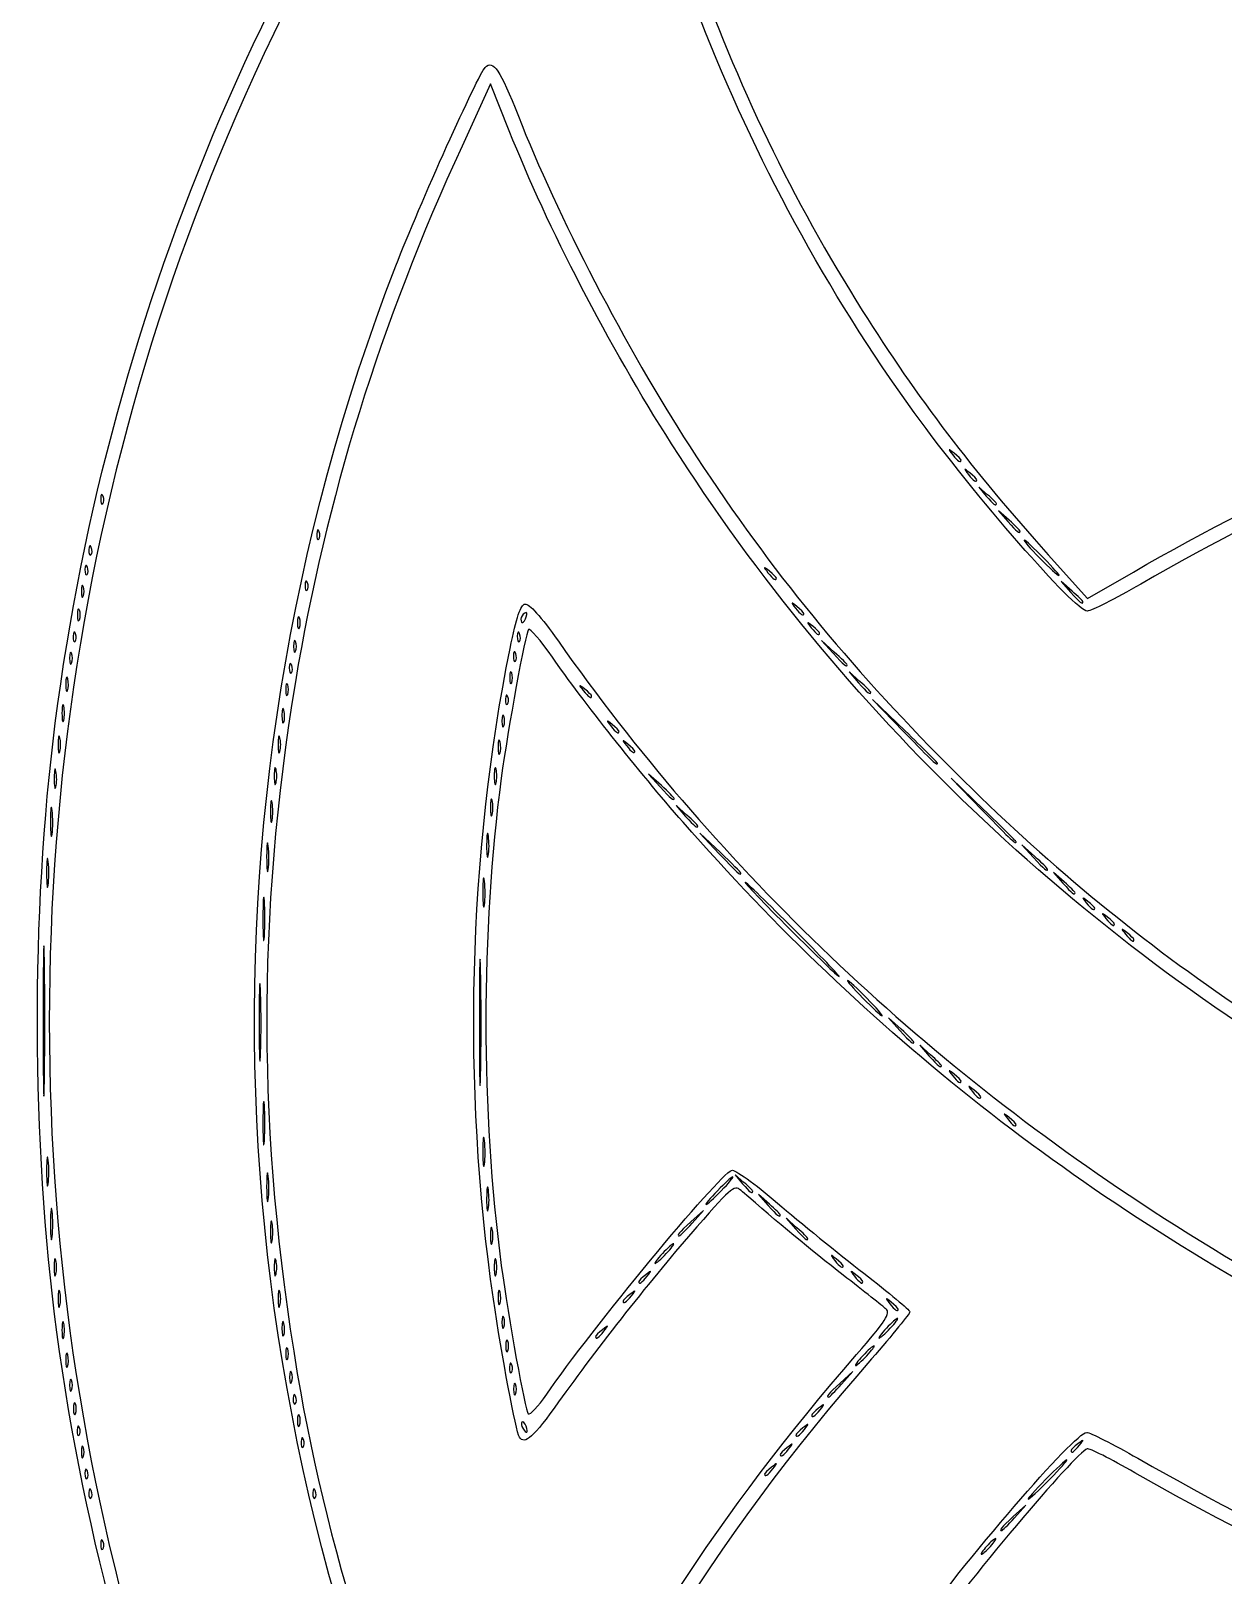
# Model space of a CAD drawing. Extents: x -435 to -123, y 280 to 590.
# Drawn here: x -435.1 to -354.8, y 398.2 to 502.1 of the extents above; entities that cross this region are included whole.
import ezdxf

# ---------------------------------------------------------------- set-up
doc = ezdxf.new("R2010")
doc.units = 0
doc.layers.add('Image', color=7, linetype='CONTINUOUS')

msp = doc.modelspace()

# ---------------------------------------------------------------- linework, layer by layer
at = {"layer": 'Image', "color": 7}
for points in [[(-402.898213, 495.407876), (-404.154772, 498.5718), (-406.081865, 494.387188)], [(-370.698633, 470.913127), (-371.293946, 471.417155), (-370.789914, 470.821843)], [(-369.243425, 469.188223), (-369.971029, 469.829655), (-369.3296, 469.102051)], [(-366.621272, 466.873865), (-363.972105, 463.918072), (-360.886137, 465.702502)], [(-365.010091, 464.425723), (-365.737696, 465.067155), (-365.096266, 464.339551)], [(-381.017383, 460.321303), (-381.877279, 461.098408), (-381.100171, 460.238512)], [(-379.297591, 458.340309), (-380.025196, 458.981741), (-379.383766, 458.254137)], [(-376.254883, 455.019198), (-378.437696, 457.129658), (-376.327247, 454.946845)], [(-392.65905, 451.325469), (-393.518946, 452.102575), (-392.741838, 451.242679)], [(-370.963216, 449.727532), (-373.146029, 451.837991), (-371.03558, 449.655179)], [(-390.939258, 449.344476), (-391.666862, 449.985908), (-391.025433, 449.258304)], [(-388.6903, 446.820854), (-390.079362, 448.133825), (-388.766394, 446.744762)], [(-367.523633, 446.562969), (-368.383529, 447.340075), (-367.606421, 446.480179)], [(-365.539258, 444.846559), (-366.266862, 445.487991), (-365.625433, 444.760387)], [(-419.388237, 443.577745), (-419.387073, 443.577745)], [(-419.648561, 437.471783), (-419.647952, 437.471783)], [(-376.519466, 434.921303), (-377.379362, 435.698408), (-376.602255, 434.838512)], [(-374.535091, 433.204893), (-375.262696, 433.846325), (-374.621266, 433.11872)], [(-419.388237, 429.819411), (-419.387073, 429.819411)], [(-387.1028, 424.611046), (-387.698112, 425.115075), (-387.194081, 424.519762)], [(-385.383008, 423.150726), (-386.110612, 423.792158), (-385.469183, 423.064554)], [(-390.591887, 421.873929), (-389.814779, 422.733825), (-390.674675, 421.956719)], [(-383.530925, 421.563226), (-384.258529, 422.204658), (-383.6171, 421.477054)], [(-380.53772, 411.026012), (-379.760612, 411.885908), (-380.620508, 411.108803)], [(-368.896053, 402.030176), (-368.118946, 402.890072), (-368.978841, 402.112967)]]:
    msp.add_lwpolyline(points, dxfattribs=at)
for points in [[(-372.484571, 473.236843)], [(-371.426237, 471.913926)], [(-430.247557, 470.805306)], [(-370.103321, 470.317814)], [(-415.695474, 468.424059)], [(-368.515821, 468.460619)], [(-431.041307, 467.365723)], [(-431.305891, 466.042806)], [(-366.928321, 466.654655)], [(-431.576004, 464.736426)], [(-416.489224, 464.984476)], [(-384.919987, 465.299346)], [(-364.282487, 463.698119)], [(-431.840587, 463.148934)], [(-401.752356, 462.69965)], [(-383.067904, 462.918096)], [(-417.02392, 462.619762)], [(-382.009571, 461.595179)], [(-432.099641, 461.544898)], [(-417.288504, 461.032262)], [(-402.201724, 461.544892)], [(-432.369754, 460.238517)], [(-402.466307, 460.221976)], [(-432.626241, 458.513691)], [(-417.547557, 459.428226)], [(-402.73642, 458.915595)], [(-380.157487, 459.461407)], [(-417.81767, 458.121845)], [(-378.569987, 457.612705)], [(-432.891777, 456.666634)], [(-418.074158, 456.397019)], [(-402.995474, 457.311559)], [(-397.355404, 457.361846)], [(-403.265587, 456.005179)], [(-433.15636, 454.549968)], [(-418.339693, 454.54997)], [(-395.503321, 454.980596)], [(-403.522074, 454.280352)], [(-394.444987, 453.657679)], [(-433.416234, 452.297924)], [(-418.604277, 452.433304)], [(-403.78761, 452.433304)], [(-374.072071, 452.836386)], [(-418.864521, 450.184345)], [(-404.052193, 450.316637)], [(-391.799154, 450.465574)], [(-433.676213, 449.650437)], [(-390.211654, 448.616872)], [(-419.12413, 447.26919)], [(-404.30921, 447.931749)], [(-368.780404, 447.544719)], [(-433.940797, 446.210854)], [(-387.301237, 445.431791)], [(-366.663737, 445.703074)], [(-404.572047, 444.88794)], [(-364.811654, 444.118955)], [(-363.488737, 443.074346)], [(-362.165821, 442.016012)], [(-383.729362, 441.651533)], [(-360.842904, 440.957679)], [(-434.199268, 439.617522)], [(-404.830465, 438.791644)], [(-378.834571, 437.021325)], [(-375.659571, 434.061407)], [(-373.807487, 432.477288)], [(-372.484571, 431.432679)], [(-371.161654, 430.374346)], [(-368.780404, 428.522262)], [(-404.572047, 427.42544)], [(-433.940797, 426.102521)], [(-419.12413, 425.04419)], [(-404.30921, 424.119249)], [(-388.624154, 424.056741)], [(-386.507487, 424.015733)], [(-433.676504, 422.667676)], [(-384.655404, 422.423122)], [(-418.864521, 421.873926)], [(-404.052193, 421.477051)], [(-390.591887, 421.873929)], [(-382.803321, 420.835622)], [(-433.420943, 419.360384)], [(-418.604277, 419.360387)], [(-403.78761, 419.360387)], [(-392.328321, 419.823408)], [(-380.422071, 418.997262)], [(-393.617476, 418.302054)], [(-379.099154, 417.938929)], [(-433.15636, 417.243718)], [(-418.339693, 417.24372)], [(-403.522074, 417.238685)], [(-394.67581, 416.979137)], [(-376.717904, 416.086846)], [(-432.891777, 415.127051)], [(-418.074158, 415.122019)], [(-403.265587, 415.523929)], [(-403.001004, 413.936429)], [(-396.527893, 414.597887)], [(-377.247071, 414.796325)], [(-432.626241, 413.005349)], [(-417.81767, 413.407262)], [(-378.834571, 412.944241)], [(-417.553087, 411.819762)], [(-402.730891, 412.332392)], [(-432.369754, 411.290593)], [(-402.471837, 411.026012)], [(-380.53772, 411.026012)], [(-432.10517, 409.703093)], [(-417.282974, 410.215726)], [(-417.02392, 408.909345)], [(-381.97581, 409.30622)], [(-431.835057, 408.099056)], [(-401.762013, 408.193153)], [(-383.034143, 407.983304)], [(-431.576004, 406.792676)], [(-416.753807, 407.305309)], [(-384.092476, 406.660387)], [(-364.51331, 406.924968)], [(-431.305891, 405.18864)], [(-385.15081, 405.33747)], [(-366.531446, 404.609864)], [(-431.041307, 403.865723)], [(-415.960057, 403.865726)], [(-368.896053, 402.030176)], [(-430.247557, 400.42614)], [(-370.500196, 400.111947)]]:
    msp.add_lwpolyline(points, close=True, dxfattribs=at)
for points in [[(-433.461292, 455.542158), (-429.856583, 483.717206), (-418.367766, 510.517569), (-400.35263, 532.775988)], [(-396.412561, 532.377936), (-394.421783, 515.006818), (-388.476702, 498.122432), (-379.140244, 483.323408)], [(-375.63597, 476.444241), (-387.371405, 492.648745), (-395.134544, 512.492628), (-397.140853, 531.414244)], [(-404.891769, 525.259866), (-423.882979, 498.84104), (-433.87473, 467.866881), (-433.866158, 435.439862)], [(-404.524104, 499.676174), (-403.980756, 500.219512), (-403.518211, 499.540096), (-402.284327, 496.386255)], [(-410.542317, 486.310255), (-408.961246, 490.394572), (-404.993343, 499.206925), (-404.524104, 499.676174)], [(-402.284327, 496.386255), (-399.706677, 489.797648), (-394.966243, 480.661811), (-390.769819, 474.195283)], [(-391.967508, 474.327575), (-396.217405, 480.993323), (-400.301751, 488.870154), (-402.898213, 495.407876)], [(-406.081865, 494.387188), (-411.600597, 482.403555), (-415.251291, 470.665154), (-417.298822, 458.320283)], [(-405.143838, 372.264554), (-422.940004, 408.127906), (-424.886781, 449.254674), (-410.542317, 486.310255)], [(-379.140244, 483.323408), (-375.412079, 477.414016), (-371.719898, 472.562574), (-366.621272, 466.873865)], [(-360.886137, 465.702502), (-351.153042, 471.330599), (-341.156264, 475.767818), (-330.08234, 479.375224)], [(-329.447816, 478.601498), (-340.427098, 475.066458), (-350.546061, 470.582141), (-360.392662, 464.887982)], [(-363.982661, 463.082783), (-364.816496, 463.082783), (-371.554454, 470.808405), (-375.63597, 476.444241)], [(-346.026237, 430.471419), (-364.71315, 441.276063), (-380.508113, 456.354146), (-391.967508, 474.327575)], [(-390.769819, 474.195283), (-385.690613, 466.368395), (-380.679854, 460.142238), (-373.975868, 453.327791)], [(-372.947591, 473.699864), (-373.367247, 474.028971), (-373.376587, 474.019613), (-373.047498, 473.599968)], [(-373.047498, 473.599968), (-372.701846, 473.159238), (-372.484571, 473.01908), (-372.484571, 473.236843)], [(-372.484571, 473.236843), (-372.484571, 473.291784), (-372.69293, 473.500143), (-372.947591, 473.699864)], [(-371.889258, 472.376947), (-372.308914, 472.706054), (-372.318254, 472.696696), (-371.989165, 472.277051)], [(-371.989165, 472.277051), (-371.643513, 471.836321), (-371.426237, 471.696164), (-371.426237, 471.913926)], [(-371.426237, 471.913926), (-371.426237, 471.968867), (-371.634597, 472.177226), (-371.889258, 472.376947)], [(-430.247584, 470.805306), (-430.332039, 471.016372), (-430.394745, 470.953679), (-430.407445, 470.645453)], [(-430.407445, 470.645453), (-430.418822, 470.36654), (-430.35638, 470.210269), (-430.268459, 470.298187)], [(-430.268459, 470.298187), (-430.180538, 470.386106), (-430.171146, 470.614311), (-430.247557, 470.805306)], [(-370.789914, 470.821843), (-370.316257, 470.262397), (-370.103321, 470.106081), (-370.103321, 470.317814)], [(-370.103321, 470.317814), (-370.103321, 470.368021), (-370.371211, 470.635912), (-370.698633, 470.913127)], [(-369.3296, 469.102051), (-368.73008, 468.421995), (-368.515821, 468.253112), (-368.515821, 468.460619)], [(-368.515821, 468.460619), (-368.515821, 468.508011), (-368.843242, 468.835433), (-369.243425, 469.188223)], [(-415.855362, 468.264206), (-415.866739, 467.985292), (-415.804297, 467.829022), (-415.716376, 467.91694)], [(-415.6955, 468.424059), (-415.779955, 468.635125), (-415.842662, 468.572432), (-415.855362, 468.264206)], [(-415.716376, 467.91694), (-415.628455, 468.004858), (-415.619062, 468.233064), (-415.695474, 468.424059)], [(-368.229118, 467.84528), (-368.301879, 467.84528), (-367.835577, 467.309499), (-367.192904, 466.654655)], [(-366.928321, 466.654655), (-367.570994, 467.309499), (-368.156358, 467.84528), (-368.229118, 467.84528)], [(-431.201195, 467.20587), (-431.212572, 466.926956), (-431.15013, 466.770686), (-431.062209, 466.858604)], [(-431.041334, 467.365723), (-431.125789, 467.576789), (-431.188495, 467.514096), (-431.201195, 467.20587)], [(-431.062209, 466.858604), (-430.974288, 466.946522), (-430.964896, 467.174728), (-431.041307, 467.365723)], [(-431.465778, 465.882953), (-431.477155, 465.60404), (-431.414714, 465.447769), (-431.326793, 465.535687)], [(-431.305917, 466.042806), (-431.390372, 466.253872), (-431.453078, 466.191179), (-431.465778, 465.882953)], [(-431.326793, 465.535687), (-431.238872, 465.623606), (-431.229479, 465.851811), (-431.305891, 466.042806)], [(-385.383008, 465.762366), (-385.802664, 466.091474), (-385.812004, 466.082115), (-385.482915, 465.66247)], [(-384.919987, 465.299346), (-384.919987, 465.354286), (-385.128347, 465.562646), (-385.383008, 465.762366)], [(-367.192904, 466.654655), (-366.550231, 465.999811), (-365.964867, 465.46403), (-365.892106, 465.46403)], [(-365.892106, 465.46403), (-365.819346, 465.46403), (-366.285648, 465.999811), (-366.928321, 466.654655)], [(-431.576004, 464.736426), (-431.649399, 464.918327), (-431.70946, 464.769499), (-431.70946, 464.405697)], [(-431.576004, 464.074968), (-431.502608, 464.256869), (-431.502608, 464.554525), (-431.576004, 464.736426)], [(-416.649112, 464.824622), (-416.660489, 464.545709), (-416.598047, 464.389438), (-416.510126, 464.477357)], [(-416.48925, 464.984476), (-416.573705, 465.195542), (-416.636412, 465.132849), (-416.649112, 464.824622)], [(-416.510126, 464.477357), (-416.422205, 464.565275), (-416.412812, 464.793481), (-416.489224, 464.984476)], [(-385.482915, 465.66247), (-385.137263, 465.221741), (-384.919987, 465.081583), (-384.919987, 465.299346)], [(-360.392662, 464.887982), (-362.10957, 463.895123), (-363.725063, 463.082783), (-363.982661, 463.082783)], [(-431.70946, 464.405697), (-431.70946, 464.041895), (-431.649399, 463.893067), (-431.576004, 464.074968)], [(-383.530925, 463.381116), (-383.95058, 463.710224), (-383.95992, 463.700865), (-383.630831, 463.28122)], [(-365.096266, 464.339551), (-364.496747, 463.659495), (-364.282487, 463.490612), (-364.282487, 463.698119)], [(-364.282487, 463.698119), (-364.282487, 463.745511), (-364.609909, 464.072933), (-365.010091, 464.425723)], [(-431.840587, 463.148934), (-431.913982, 463.330835), (-431.974043, 463.182007), (-431.974043, 462.818205)], [(-431.974043, 462.818205), (-431.974043, 462.454403), (-431.913982, 462.305575), (-431.840587, 462.487476)], [(-431.840587, 462.487476), (-431.767192, 462.669377), (-431.767192, 462.967033), (-431.840587, 463.148934)], [(-417.02392, 462.619762), (-417.097316, 462.801663), (-417.157376, 462.652835), (-417.157376, 462.289033)], [(-402.841592, 460.567646), (-402.412121, 462.680087), (-402.136689, 463.497771), (-401.835594, 463.554286)], [(-401.856363, 462.948618), (-402.000217, 462.859713), (-402.117904, 462.674933), (-402.117904, 462.538001)], [(-402.117904, 462.538001), (-402.117904, 462.157416), (-401.928251, 462.241281), (-401.752356, 462.69965)], [(-401.752356, 462.69965), (-401.662027, 462.935108), (-401.706371, 463.041312), (-401.856363, 462.948618)], [(-401.835594, 463.554286), (-401.568576, 463.604401), (-400.771466, 462.710173), (-399.596478, 461.04234)], [(-383.630831, 463.28122), (-383.28518, 462.840491), (-383.067904, 462.700333), (-383.067904, 462.918096)], [(-383.067904, 462.918096), (-383.067904, 462.973036), (-383.276263, 463.181396), (-383.530925, 463.381116)], [(-432.099667, 461.544898), (-432.184122, 461.755964), (-432.246828, 461.693271), (-432.259528, 461.385044)], [(-417.157376, 462.289033), (-417.157376, 461.925231), (-417.097316, 461.776403), (-417.02392, 461.958304)], [(-417.02392, 461.958304), (-416.950525, 462.140205), (-416.950525, 462.437861), (-417.02392, 462.619762)], [(-401.60919, 461.828573), (-401.81231, 461.607098), (-402.989891, 455.174226), (-403.438043, 451.837991)], [(-402.20175, 461.544892), (-402.286205, 461.755958), (-402.348912, 461.693265), (-402.361612, 461.385039)], [(-399.999121, 459.97649), (-400.783266, 461.105684), (-401.507828, 461.939121), (-401.60919, 461.828573)], [(-382.472591, 462.0582), (-382.892247, 462.387307), (-382.901587, 462.377949), (-382.572498, 461.958304)], [(-382.572498, 461.958304), (-382.226846, 461.517574), (-382.009571, 461.377416), (-382.009571, 461.595179)], [(-382.009571, 461.595179), (-382.009571, 461.65012), (-382.21793, 461.858479), (-382.472591, 462.0582)], [(-432.259528, 461.385044), (-432.270905, 461.106131), (-432.208464, 460.94986), (-432.120543, 461.037779)], [(-432.120543, 461.037779), (-432.032622, 461.125697), (-432.023229, 461.353903), (-432.099641, 461.544898)], [(-417.288504, 461.032262), (-417.361899, 461.214163), (-417.42196, 461.065335), (-417.42196, 460.701533)], [(-417.42196, 460.701533), (-417.42196, 460.337731), (-417.361899, 460.188903), (-417.288504, 460.370804)], [(-417.288504, 460.370804), (-417.215108, 460.552705), (-417.215108, 460.850361), (-417.288504, 461.032262)], [(-403.965754, 416.751699), (-406.063344, 431.109469), (-405.663665, 446.687281), (-402.841592, 460.567646)], [(-402.361612, 461.385039), (-402.372989, 461.106126), (-402.310547, 460.949855), (-402.222626, 461.037773)], [(-402.222626, 461.037773), (-402.134705, 461.125692), (-402.125312, 461.353897), (-402.201724, 461.544892)], [(-399.596478, 461.04234), (-389.189595, 446.270372), (-375.879016, 433.430296), (-360.446029, 423.275749)], [(-432.369754, 460.238517), (-432.443149, 460.420418), (-432.50321, 460.27159), (-432.50321, 459.907788)], [(-432.50321, 459.907788), (-432.50321, 459.543986), (-432.443149, 459.395158), (-432.369754, 459.577059)], [(-432.369754, 459.577059), (-432.296358, 459.75896), (-432.296358, 460.056616), (-432.369754, 460.238517)], [(-417.547584, 459.428226), (-417.632039, 459.639292), (-417.694745, 459.576599), (-417.707445, 459.268372)], [(-402.626195, 460.062122), (-402.637572, 459.783209), (-402.57513, 459.626938), (-402.487209, 459.714857)], [(-402.466334, 460.221976), (-402.550789, 460.433042), (-402.613495, 460.370349), (-402.626195, 460.062122)], [(-402.487209, 459.714857), (-402.399288, 459.802775), (-402.389896, 460.030981), (-402.466307, 460.221976)], [(-391.193734, 448.858256), (-394.220859, 452.319321), (-397.962411, 457.043663), (-399.999121, 459.97649)], [(-381.100171, 460.238512), (-380.375795, 459.436967), (-380.157487, 459.257), (-380.157487, 459.461407)], [(-380.157487, 459.461407), (-380.157487, 459.506942), (-380.54444, 459.893895), (-381.017383, 460.321303)], [(-432.626214, 458.513691), (-432.693313, 458.771122), (-432.752606, 458.624559), (-432.758003, 458.187996)], [(-432.63603, 457.719941), (-432.563535, 457.899071), (-432.559142, 458.256259), (-432.626241, 458.513691)], [(-417.707445, 459.268372), (-417.718822, 458.989459), (-417.65638, 458.833188), (-417.568459, 458.921107)], [(-417.568459, 458.921107), (-417.480538, 459.009025), (-417.471146, 459.237231), (-417.547557, 459.428226)], [(-402.73642, 458.915595), (-402.809816, 459.097496), (-402.869876, 458.948668), (-402.869876, 458.584866)], [(-402.869876, 458.584866), (-402.869876, 458.221064), (-402.809816, 458.072236), (-402.73642, 458.254137)], [(-402.73642, 458.254137), (-402.663025, 458.436038), (-402.663025, 458.733694), (-402.73642, 458.915595)], [(-432.758003, 458.187996), (-432.763295, 457.751434), (-432.7085, 457.54081), (-432.63603, 457.719941)], [(-417.298822, 458.320283), (-419.909281, 442.581633), (-419.868165, 427.772499), (-417.169574, 411.753616)], [(-417.81767, 458.121845), (-417.891066, 458.303746), (-417.951126, 458.154918), (-417.951126, 457.791116)], [(-417.951126, 457.791116), (-417.951126, 457.427314), (-417.891066, 457.278486), (-417.81767, 457.460387)], [(-417.81767, 457.460387), (-417.744275, 457.642288), (-417.744275, 457.939944), (-417.81767, 458.121845)], [(-402.9955, 457.311559), (-403.079955, 457.522625), (-403.142662, 457.459932), (-403.155362, 457.151706)], [(-397.818425, 457.824866), (-398.23808, 458.153974), (-398.24742, 458.144615), (-397.918331, 457.72497)], [(-397.918331, 457.72497), (-397.57268, 457.284241), (-397.355404, 457.144083), (-397.355404, 457.361846)], [(-397.355404, 457.361846), (-397.355404, 457.416786), (-397.563763, 457.625146), (-397.818425, 457.824866)], [(-379.383766, 458.254137), (-378.784247, 457.574081), (-378.569987, 457.405198), (-378.569987, 457.612705)], [(-378.569987, 457.612705), (-378.569987, 457.660097), (-378.897409, 457.987519), (-379.297591, 458.340309)], [(-432.891777, 456.666634), (-432.958319, 456.921296), (-433.012771, 456.712936), (-433.012771, 456.203614)], [(-432.891777, 455.740593), (-432.825234, 455.995254), (-432.825234, 456.411973), (-432.891777, 456.666634)], [(-418.074131, 456.397019), (-418.141229, 456.65445), (-418.200523, 456.507887), (-418.20592, 456.071325)], [(-418.083947, 455.603269), (-418.011451, 455.7824), (-418.007059, 456.139587), (-418.074158, 456.397019)], [(-403.155362, 457.151706), (-403.166739, 456.872792), (-403.104297, 456.716522), (-403.016376, 456.80444)], [(-403.016376, 456.80444), (-402.928455, 456.892358), (-402.919062, 457.120564), (-402.995474, 457.311559)], [(-433.350617, 414.531741), (-435.064667, 427.308574), (-435.106154, 442.685678), (-433.461292, 455.542158)], [(-433.012771, 456.203614), (-433.012771, 455.694291), (-432.958319, 455.485931), (-432.891777, 455.740593)], [(-418.20592, 456.071325), (-418.211212, 455.634762), (-418.156416, 455.424138), (-418.083947, 455.603269)], [(-403.265587, 456.005179), (-403.338983, 456.18708), (-403.399043, 456.038252), (-403.399043, 455.67445)], [(-403.399043, 455.67445), (-403.399043, 455.310647), (-403.338983, 455.161819), (-403.265587, 455.34372)], [(-403.265587, 455.34372), (-403.192192, 455.525621), (-403.192192, 455.823278), (-403.265587, 456.005179)], [(-395.966341, 455.443616), (-396.385997, 455.772724), (-396.395337, 455.763365), (-396.066248, 455.34372)], [(-395.503321, 454.980596), (-395.503321, 455.035536), (-395.71168, 455.243896), (-395.966341, 455.443616)], [(-433.15636, 454.549968), (-433.222903, 454.804629), (-433.277354, 454.59627), (-433.277354, 454.086947)], [(-433.15636, 453.623926), (-433.089817, 453.878588), (-433.089817, 454.295306), (-433.15636, 454.549968)], [(-418.339693, 454.54997), (-418.406236, 454.804632), (-418.460687, 454.596272), (-418.460687, 454.08695)], [(-418.339693, 453.623929), (-418.273151, 453.87859), (-418.273151, 454.295309), (-418.339693, 454.54997)], [(-403.522048, 454.280352), (-403.589146, 454.537784), (-403.648439, 454.39122), (-403.653837, 453.954658)], [(-396.066248, 455.34372), (-395.720596, 454.902991), (-395.503321, 454.762833), (-395.503321, 454.980596)], [(-394.908008, 454.1207), (-395.327664, 454.449807), (-395.337004, 454.440449), (-395.007915, 454.020804)], [(-376.327247, 454.946845), (-374.367108, 452.919515), (-374.072071, 452.643412), (-374.072071, 452.836386)], [(-374.072071, 452.836386), (-374.072071, 452.876179), (-375.054336, 453.858445), (-376.254883, 455.019198)], [(-433.277354, 454.086947), (-433.277354, 453.577624), (-433.222903, 453.369265), (-433.15636, 453.623926)], [(-418.460687, 454.08695), (-418.460687, 453.577627), (-418.406236, 453.369267), (-418.339693, 453.623929)], [(-403.653837, 453.954658), (-403.659128, 453.518095), (-403.604333, 453.307471), (-403.531864, 453.486602)], [(-403.531864, 453.486602), (-403.459368, 453.665733), (-403.454976, 454.02292), (-403.522074, 454.280352)], [(-395.007915, 454.020804), (-394.662263, 453.580074), (-394.444987, 453.439916), (-394.444987, 453.657679)], [(-394.444987, 453.657679), (-394.444987, 453.71262), (-394.653347, 453.920979), (-394.908008, 454.1207)], [(-373.975868, 453.327791), (-362.089885, 441.246001), (-349.621078, 432.565974), (-333.598679, 425.219638)], [(-433.416181, 452.297924), (-433.479469, 452.627042), (-433.533656, 452.420072), (-433.536593, 451.837989)], [(-433.421525, 451.239591), (-433.3553, 451.492556), (-433.352919, 451.968806), (-433.416234, 452.297924)], [(-418.604277, 452.433304), (-418.670819, 452.687965), (-418.725271, 452.479606), (-418.725271, 451.970283)], [(-418.604277, 451.507262), (-418.537734, 451.761923), (-418.537734, 452.178642), (-418.604277, 452.433304)], [(-403.78761, 452.433304), (-403.854153, 452.687965), (-403.908604, 452.479606), (-403.908604, 451.970283)], [(-403.78761, 451.507262), (-403.721067, 451.761923), (-403.721067, 452.178642), (-403.78761, 452.433304)], [(-433.536593, 451.837989), (-433.539503, 451.255905), (-433.487751, 450.986626), (-433.421525, 451.239591)], [(-418.725271, 451.970283), (-418.725271, 451.46096), (-418.670819, 451.252601), (-418.604277, 451.507262)], [(-403.438043, 451.837991), (-404.82311, 441.526901), (-404.82303, 429.333258), (-403.437804, 419.029658)], [(-403.908604, 451.970283), (-403.908604, 451.46096), (-403.854153, 451.252601), (-403.78761, 451.507262)], [(-392.741838, 451.242679), (-392.017462, 450.441134), (-391.799154, 450.261167), (-391.799154, 450.465574)], [(-391.799154, 450.465574), (-391.799154, 450.511108), (-392.186107, 450.898062), (-392.65905, 451.325469)], [(-418.864521, 450.184345), (-418.927571, 450.511767), (-418.979165, 450.243877), (-418.979165, 449.589033)], [(-418.864521, 448.99372), (-418.801444, 449.321142), (-418.801444, 449.856923), (-418.864521, 450.184345)], [(-404.052193, 450.316637), (-404.118736, 450.571299), (-404.173187, 450.362939), (-404.173187, 449.853616)], [(-404.052193, 449.390595), (-403.985651, 449.645257), (-403.985651, 450.061976), (-404.052193, 450.316637)], [(-433.67616, 449.650437), (-433.73503, 450.125986), (-433.784428, 449.800697), (-433.78591, 448.927572)], [(-433.678859, 448.062937), (-433.618481, 448.460514), (-433.617264, 449.174889), (-433.676213, 449.650437)], [(-418.979165, 449.589033), (-418.979165, 448.934189), (-418.927571, 448.666298), (-418.864521, 448.99372)], [(-404.173187, 449.853616), (-404.173187, 449.344293), (-404.118736, 449.135934), (-404.052193, 449.390595)], [(-391.025433, 449.258304), (-390.425914, 448.578248), (-390.211654, 448.409364), (-390.211654, 448.616872)], [(-390.211654, 448.616872), (-390.211654, 448.664264), (-390.539076, 448.991686), (-390.939258, 449.344476)], [(-371.03558, 449.655179), (-369.075441, 447.627849), (-368.780404, 447.351745), (-368.780404, 447.544719)], [(-368.780404, 447.544719), (-368.780404, 447.584513), (-369.76267, 448.566778), (-370.963216, 449.727532)], [(-433.78591, 448.927572), (-433.788555, 448.054447), (-433.739237, 447.665361), (-433.678859, 448.062937)], [(-404.309289, 447.931749), (-404.370117, 448.333932), (-404.421499, 448.067679), (-404.423483, 447.340075)], [(-347.613737, 414.601377), (-364.712541, 423.604587), (-378.773293, 434.657304), (-391.193734, 448.858256)], [(-419.124077, 447.26919), (-419.182947, 447.744739), (-419.232345, 447.41945), (-419.233826, 446.546325)], [(-419.126776, 445.68169), (-419.066398, 446.079266), (-419.065181, 446.793641), (-419.12413, 447.26919)], [(-404.423483, 447.340075), (-404.426129, 446.61247), (-404.375699, 446.283411), (-404.312914, 446.608832)], [(-404.312914, 446.608832), (-404.250102, 446.934254), (-404.248488, 447.529566), (-404.30921, 447.931749)], [(-433.940744, 446.210854), (-433.999614, 446.686403), (-434.049011, 446.361114), (-434.050493, 445.487989)], [(-433.943442, 444.623354), (-433.883065, 445.02093), (-433.881847, 445.735305), (-433.940797, 446.210854)], [(-419.233826, 446.546325), (-419.236472, 445.6732), (-419.187154, 445.284114), (-419.126776, 445.68169)], [(-388.766394, 446.744762), (-387.546347, 445.454021), (-387.301237, 445.234362), (-387.301237, 445.431791)], [(-387.301237, 445.431791), (-387.301237, 445.473643), (-387.926315, 446.098721), (-388.6903, 446.820854)], [(-367.606421, 446.480179), (-366.882045, 445.678634), (-366.663737, 445.498667), (-366.663737, 445.703074)], [(-366.663737, 445.703074), (-366.663737, 445.748608), (-367.05069, 446.135562), (-367.523633, 446.562969)], [(-434.050493, 445.487989), (-434.053139, 444.614864), (-434.00382, 444.225778), (-433.943442, 444.623354)], [(-404.571994, 444.88794), (-404.630864, 445.363489), (-404.680261, 445.0382), (-404.681743, 444.165075)], [(-419.387073, 443.577745), (-419.442556, 444.191819), (-419.487297, 443.622679), (-419.486477, 442.312991)], [(-404.681743, 444.165075), (-404.684389, 443.29195), (-404.63507, 442.902864), (-404.574693, 443.30044)], [(-404.574693, 443.30044), (-404.514315, 443.698016), (-404.513098, 444.412391), (-404.572047, 444.88794)], [(-387.028372, 444.826533), (-387.101133, 444.826533), (-385.735645, 443.397783), (-383.993946, 441.651533)], [(-383.729362, 441.651533), (-385.471061, 443.397783), (-386.955612, 444.826533), (-387.028372, 444.826533)], [(-365.625433, 444.760387), (-365.025914, 444.080331), (-364.811654, 443.911448), (-364.811654, 444.118955)], [(-364.811654, 444.118955), (-364.811654, 444.166347), (-365.139076, 444.493769), (-365.539258, 444.846559)], [(-419.385591, 441.196495), (-419.330928, 441.892111), (-419.33159, 442.963673), (-419.388237, 443.577745)], [(-363.951758, 443.537366), (-364.371414, 443.866474), (-364.380754, 443.857115), (-364.051665, 443.43747)], [(-364.051665, 443.43747), (-363.706013, 442.996741), (-363.488737, 442.856583), (-363.488737, 443.074346)], [(-363.488737, 443.074346), (-363.488737, 443.129286), (-363.697097, 443.337646), (-363.951758, 443.537366)], [(-419.486477, 442.312991), (-419.486477, 441.003304), (-419.440281, 440.500881), (-419.385591, 441.196495)], [(-362.628841, 442.479033), (-363.048497, 442.80814), (-363.057837, 442.798782), (-362.728748, 442.379137)], [(-362.728748, 442.379137), (-362.383096, 441.938407), (-362.165821, 441.79825), (-362.165821, 442.016012)], [(-362.165821, 442.016012), (-362.165821, 442.070953), (-362.37418, 442.279312), (-362.628841, 442.479033)], [(-434.199268, 439.617522), (-434.243454, 441.827632), (-434.279543, 439.944968), (-434.279437, 435.433822)], [(-383.993946, 441.651533), (-382.252246, 439.905283), (-380.767696, 438.476533), (-380.694935, 438.476533)], [(-380.694935, 438.476533), (-380.622175, 438.476533), (-381.987663, 439.905283), (-383.729362, 441.651533)], [(-361.305925, 441.4207), (-361.72558, 441.749807), (-361.73492, 441.740449), (-361.405831, 441.320804)], [(-361.405831, 441.320804), (-361.06018, 440.880074), (-360.842904, 440.739916), (-360.842904, 440.957679)], [(-360.842904, 440.957679), (-360.842904, 441.01262), (-361.051263, 441.220979), (-361.305925, 441.4207)], [(-404.830465, 438.791644), (-404.875735, 440.728386), (-404.912883, 439.217366), (-404.913042, 435.433825)], [(-434.199056, 431.415439), (-434.15495, 433.716472), (-434.155056, 437.40741), (-434.199268, 439.617522)], [(-404.83073, 431.912477), (-404.785327, 433.759279), (-404.785195, 436.854904), (-404.830465, 438.791644)], [(-419.647952, 437.471783), (-419.697085, 438.679238), (-419.73754, 437.762158), (-419.737884, 435.433825)], [(-380.135368, 438.21195), (-380.208129, 438.21195), (-379.741827, 437.676168), (-379.099154, 437.021325)], [(-378.834571, 437.021325), (-379.477244, 437.676168), (-380.062608, 438.21195), (-380.135368, 438.21195)], [(-419.648561, 433.23845), (-419.599084, 434.359325), (-419.598793, 436.264325), (-419.648561, 437.471783)], [(-379.099154, 437.021325), (-378.456481, 436.366481), (-377.871117, 435.8307), (-377.798356, 435.8307)], [(-377.798356, 435.8307), (-377.725596, 435.8307), (-378.191898, 436.366481), (-378.834571, 437.021325)], [(-434.279437, 435.433822), (-434.279305, 430.922676), (-434.243136, 429.114402), (-434.199056, 431.415439)], [(-433.866158, 435.439862), (-433.857691, 403.309892), (-424.145101, 372.786886), (-405.575849, 346.533825)], [(-419.737884, 435.433825), (-419.738149, 433.105491), (-419.698011, 432.117571), (-419.648561, 433.23845)], [(-404.913042, 435.433825), (-404.9132, 431.650283), (-404.876159, 430.065677), (-404.83073, 431.912477)], [(-376.602255, 434.838512), (-375.877878, 434.036967), (-375.659571, 433.857), (-375.659571, 434.061407)], [(-375.659571, 434.061407), (-375.659571, 434.106942), (-376.046524, 434.493895), (-376.519466, 434.921303)], [(-374.621266, 433.11872), (-374.021747, 432.438664), (-373.807487, 432.269781), (-373.807487, 432.477288)], [(-373.807487, 432.477288), (-373.807487, 432.524681), (-374.134909, 432.852102), (-374.535091, 433.204893)], [(-372.947591, 431.8957), (-373.367247, 432.224807), (-373.376587, 432.215449), (-373.047498, 431.795804)], [(-373.047498, 431.795804), (-372.701846, 431.355074), (-372.484571, 431.214916), (-372.484571, 431.432679)], [(-372.484571, 431.432679), (-372.484571, 431.48762), (-372.69293, 431.695979), (-372.947591, 431.8957)], [(-419.387073, 429.819411), (-419.442556, 430.433485), (-419.487297, 429.864345), (-419.486477, 428.554658)], [(-371.624675, 430.837366), (-372.04433, 431.166474), (-372.05367, 431.157115), (-371.724581, 430.73747)], [(-371.724581, 430.73747), (-371.37893, 430.296741), (-371.161654, 430.156583), (-371.161654, 430.374346)], [(-371.161654, 430.374346), (-371.161654, 430.429286), (-371.370013, 430.637646), (-371.624675, 430.837366)], [(-419.385591, 427.438161), (-419.330928, 428.133777), (-419.33159, 429.20534), (-419.388237, 429.819411)], [(-419.486477, 428.554658), (-419.486477, 427.24497), (-419.440281, 426.742548), (-419.385591, 427.438161)], [(-369.243425, 428.985283), (-369.66308, 429.31439), (-369.67242, 429.305032), (-369.343331, 428.885387)], [(-369.343331, 428.885387), (-368.99768, 428.444657), (-368.780404, 428.3045), (-368.780404, 428.522262)], [(-368.780404, 428.522262), (-368.780404, 428.577203), (-368.988763, 428.785562), (-369.243425, 428.985283)], [(-404.571994, 427.42544), (-404.630864, 427.900989), (-404.680261, 427.5757), (-404.681743, 426.702575)], [(-404.574693, 425.83794), (-404.514315, 426.235516), (-404.513098, 426.949891), (-404.572047, 427.42544)], [(-433.940744, 426.102521), (-433.999614, 426.57807), (-434.049011, 426.25278), (-434.050493, 425.379655)], [(-404.681743, 426.702575), (-404.684389, 425.82945), (-404.63507, 425.440364), (-404.574693, 425.83794)], [(-434.050493, 425.379655), (-434.053139, 424.50653), (-434.00382, 424.117445), (-433.943442, 424.515021)], [(-433.943442, 424.515021), (-433.883065, 424.912597), (-433.881847, 425.626972), (-433.940797, 426.102521)], [(-419.124077, 425.04419), (-419.182947, 425.519739), (-419.232345, 425.19445), (-419.233826, 424.321325)], [(-400.379591, 410.353827), (-397.444304, 414.648071), (-388.826745, 425.084703), (-387.933115, 425.427622)], [(-387.933115, 425.427622), (-387.732244, 425.5047), (-386.379403, 424.539709), (-384.842703, 423.223227)], [(-419.233826, 424.321325), (-419.236472, 423.4482), (-419.187154, 423.059114), (-419.126776, 423.45669)], [(-419.126776, 423.45669), (-419.066398, 423.854266), (-419.065181, 424.568641), (-419.12413, 425.04419)], [(-404.309289, 424.119249), (-404.370117, 424.521432), (-404.421499, 424.255179), (-404.423483, 423.527575)], [(-387.200405, 423.989862), (-387.758199, 424.478201), (-387.773757, 424.466189), (-390.267799, 421.622884)], [(-387.8589, 424.982783), (-387.93166, 424.982783), (-388.395078, 424.566064), (-388.888737, 424.056741)], [(-388.624154, 424.056741), (-388.130494, 424.566064), (-387.786139, 424.982783), (-387.8589, 424.982783)], [(-387.194081, 424.519762), (-386.720424, 423.960316), (-386.507487, 423.804001), (-386.507487, 424.015733)], [(-386.507487, 424.015733), (-386.507487, 424.065941), (-386.775378, 424.333831), (-387.1028, 424.611046)], [(-433.676504, 422.667676), (-433.735189, 423.140619), (-433.783211, 422.753666), (-433.783211, 421.80778)], [(-404.423483, 423.527575), (-404.426129, 422.79997), (-404.375699, 422.470911), (-404.312914, 422.796332)], [(-404.312914, 422.796332), (-404.250102, 423.121754), (-404.248488, 423.717066), (-404.30921, 424.119249)], [(-388.888737, 424.056741), (-389.382397, 423.547418), (-389.726752, 423.1307), (-389.653992, 423.1307)], [(-389.653992, 423.1307), (-389.581231, 423.1307), (-389.117814, 423.547418), (-388.624154, 424.056741)], [(-380.422071, 418.376814), (-382.568688, 420.044724), (-384.887152, 421.964615), (-387.200405, 423.989862)], [(-384.655404, 422.423122), (-384.655404, 422.470514), (-384.982826, 422.797936), (-385.383008, 423.150726)], [(-384.842703, 423.223227), (-383.339446, 421.93541), (-380.722981, 419.810179), (-379.028325, 418.500491)], [(-360.446029, 423.275749), (-351.509886, 417.395985), (-344.026305, 413.490566), (-333.828178, 409.384839)], [(-433.676504, 420.947884), (-433.61782, 421.420827), (-433.61782, 422.194733), (-433.676504, 422.667676)], [(-418.864521, 421.873926), (-418.927571, 422.201348), (-418.979165, 421.933457), (-418.979165, 421.278614)], [(-385.469183, 423.064554), (-384.869664, 422.384498), (-384.655404, 422.215614), (-384.655404, 422.423122)], [(-433.783211, 421.80778), (-433.783211, 420.861895), (-433.735189, 420.474942), (-433.676504, 420.947884)], [(-418.979165, 421.278614), (-418.979165, 420.62377), (-418.927571, 420.355879), (-418.864521, 420.683301)], [(-418.864521, 420.683301), (-418.801444, 421.010723), (-418.801444, 421.546504), (-418.864521, 421.873926)], [(-404.052193, 421.477051), (-404.118736, 421.731713), (-404.173187, 421.523353), (-404.173187, 421.01403)], [(-404.052193, 420.551009), (-403.985651, 420.805671), (-403.985651, 421.22239), (-404.052193, 421.477051)], [(-390.267799, 421.622884), (-393.212664, 418.265599), (-397.013827, 413.45299), (-399.579491, 409.83345)], [(-390.674675, 421.956719), (-391.47623, 421.232349), (-391.6562, 421.014033), (-391.451783, 421.014033)], [(-391.451783, 421.014033), (-391.406248, 421.014033), (-391.019295, 421.400986), (-390.591887, 421.873929)], [(-383.6171, 421.477054), (-383.01758, 420.796998), (-382.803321, 420.628114), (-382.803321, 420.835622)], [(-382.803321, 420.835622), (-382.803321, 420.883014), (-383.130742, 421.210436), (-383.530925, 421.563226)], [(-404.173187, 421.01403), (-404.173187, 420.504707), (-404.118736, 420.296348), (-404.052193, 420.551009)], [(-391.839212, 420.484866), (-391.911972, 420.484866), (-392.251142, 420.18721), (-392.592904, 419.823408)], [(-392.328321, 419.823408), (-391.986558, 420.18721), (-391.766451, 420.484866), (-391.839212, 420.484866)], [(-433.420943, 419.360384), (-433.487486, 419.615046), (-433.541937, 419.406686), (-433.541937, 418.897364)], [(-433.420943, 418.434343), (-433.354401, 418.689004), (-433.354401, 419.105723), (-433.420943, 419.360384)], [(-418.604277, 419.360387), (-418.670819, 419.615049), (-418.725271, 419.406689), (-418.725271, 418.897366)], [(-418.604277, 418.434345), (-418.537734, 418.689007), (-418.537734, 419.105726), (-418.604277, 419.360387)], [(-403.78761, 419.360387), (-403.854153, 419.615049), (-403.908604, 419.406689), (-403.908604, 418.897366)], [(-403.78761, 418.434345), (-403.721067, 418.689007), (-403.721067, 419.105726), (-403.78761, 419.360387)], [(-403.437804, 419.029658), (-402.95412, 415.431883), (-401.829164, 409.250825), (-401.619006, 409.036345)], [(-392.592904, 419.823408), (-392.934693, 419.459606), (-393.154773, 419.16195), (-393.082013, 419.16195)], [(-393.082013, 419.16195), (-393.009252, 419.16195), (-392.670109, 419.459606), (-392.328321, 419.823408)], [(-380.885091, 419.460283), (-381.304747, 419.78939), (-381.314087, 419.780032), (-380.984998, 419.360387)], [(-380.984998, 419.360387), (-380.639346, 418.919657), (-380.422071, 418.7795), (-380.422071, 418.997262)], [(-380.422071, 418.997262), (-380.422071, 419.052203), (-380.63043, 419.260562), (-380.885091, 419.460283)], [(-433.541937, 418.897364), (-433.541937, 418.388041), (-433.487486, 418.179681), (-433.420943, 418.434343)], [(-418.725271, 418.897366), (-418.725271, 418.388043), (-418.670819, 418.179684), (-418.604277, 418.434345)], [(-403.908604, 418.897366), (-403.908604, 418.388043), (-403.854153, 418.179684), (-403.78761, 418.434345)], [(-393.717383, 418.40195), (-393.972045, 418.202229), (-394.180404, 417.99387), (-394.180404, 417.938929)], [(-394.180404, 417.938929), (-394.180404, 417.721166), (-393.963128, 417.861324), (-393.617476, 418.302054)], [(-393.617476, 418.302054), (-393.288388, 418.721699), (-393.297728, 418.731057), (-393.717383, 418.40195)], [(-377.533853, 416.085838), (-377.739936, 416.271718), (-379.039623, 417.302656), (-380.422071, 418.376814)], [(-379.562175, 418.40195), (-379.98183, 418.731057), (-379.99117, 418.721699), (-379.662081, 418.302054)], [(-379.662081, 418.302054), (-379.31643, 417.861324), (-379.099154, 417.721166), (-379.099154, 417.938929)], [(-379.099154, 417.938929), (-379.099154, 417.99387), (-379.307513, 418.202229), (-379.562175, 418.40195)], [(-379.028325, 418.500491), (-377.333669, 417.190804), (-375.94196, 416.022023), (-375.935637, 415.903201)], [(-433.15636, 417.243718), (-433.222903, 417.498379), (-433.277354, 417.29002), (-433.277354, 416.780697)], [(-433.15636, 416.317676), (-433.089817, 416.572338), (-433.089817, 416.989056), (-433.15636, 417.243718)], [(-418.339693, 417.24372), (-418.406236, 417.498382), (-418.460687, 417.290022), (-418.460687, 416.7807)], [(-418.339693, 416.317679), (-418.273151, 416.57234), (-418.273151, 416.989059), (-418.339693, 417.24372)], [(-403.653837, 416.912991), (-403.659128, 416.476429), (-403.604333, 416.265805), (-403.531864, 416.444935)], [(-403.522048, 417.238685), (-403.589146, 417.496117), (-403.648439, 417.349554), (-403.653837, 416.912991)], [(-403.531864, 416.444935), (-403.459368, 416.624066), (-403.454976, 416.981254), (-403.522074, 417.238685)], [(-394.775716, 417.079033), (-395.030378, 416.879312), (-395.238737, 416.670953), (-395.238737, 416.616012)], [(-395.238737, 416.616012), (-395.238737, 416.39825), (-395.021461, 416.538407), (-394.67581, 416.979137)], [(-394.67581, 416.979137), (-394.346721, 417.398782), (-394.356061, 417.40814), (-394.775716, 417.079033)], [(-433.277354, 416.780697), (-433.277354, 416.271374), (-433.222903, 416.063015), (-433.15636, 416.317676)], [(-418.460687, 416.7807), (-418.460687, 416.271377), (-418.406236, 416.063017), (-418.339693, 416.317679)], [(-402.216752, 407.466189), (-402.447231, 407.839082), (-403.411875, 412.960516), (-403.965754, 416.751699)], [(-379.526033, 413.02314), (-377.529249, 415.321845), (-377.217755, 415.800715), (-377.533853, 416.085838)], [(-375.935637, 415.903201), (-375.929287, 415.784377), (-377.090014, 414.355627), (-378.514927, 412.728201)], [(-377.180925, 416.549866), (-377.60058, 416.878974), (-377.60992, 416.869615), (-377.280831, 416.44997)], [(-377.280831, 416.44997), (-376.93518, 416.009241), (-376.717904, 415.869083), (-376.717904, 416.086846)], [(-376.717904, 416.086846), (-376.717904, 416.141786), (-376.926263, 416.350146), (-377.180925, 416.549866)], [(-432.891777, 415.127051), (-432.958319, 415.381713), (-433.012771, 415.173353), (-433.012771, 414.66403)], [(-432.891777, 414.201009), (-432.825234, 414.455671), (-432.825234, 414.87239), (-432.891777, 415.127051)], [(-418.074131, 415.122019), (-418.141229, 415.37945), (-418.200523, 415.232887), (-418.20592, 414.796325)], [(-418.083947, 414.328269), (-418.011451, 414.5074), (-418.007059, 414.864587), (-418.074158, 415.122019)], [(-403.265587, 415.523929), (-403.338983, 415.70583), (-403.399043, 415.557002), (-403.399043, 415.1932)], [(-403.399043, 415.1932), (-403.399043, 414.829397), (-403.338983, 414.680569), (-403.265587, 414.86247)], [(-403.265587, 414.86247), (-403.192192, 415.044371), (-403.192192, 415.342028), (-403.265587, 415.523929)], [(-396.527893, 414.597887), (-396.198804, 415.017532), (-396.208144, 415.02689), (-396.6278, 414.697783)], [(-376.757962, 415.457783), (-376.830722, 415.457783), (-377.169892, 415.160127), (-377.511654, 414.796325)], [(-377.247071, 414.796325), (-376.905308, 415.160127), (-376.685201, 415.457783), (-376.757962, 415.457783)], [(-400.877643, 338.744703), (-418.390229, 360.511841), (-429.619516, 386.71927), (-433.350617, 414.531741)], [(-433.012771, 414.66403), (-433.012771, 414.154707), (-432.958319, 413.946348), (-432.891777, 414.201009)], [(-418.20592, 414.796325), (-418.211212, 414.359762), (-418.156416, 414.149138), (-418.083947, 414.328269)], [(-403.001004, 413.936429), (-403.074399, 414.11833), (-403.13446, 413.969502), (-403.13446, 413.6057)], [(-403.001004, 413.27497), (-402.927608, 413.456871), (-402.927608, 413.754528), (-403.001004, 413.936429)], [(-396.6278, 414.697783), (-396.882461, 414.498062), (-397.090821, 414.289703), (-397.090821, 414.234762)], [(-397.090821, 414.234762), (-397.090821, 414.017), (-396.873545, 414.157157), (-396.527893, 414.597887)], [(-377.511654, 414.796325), (-377.853443, 414.432522), (-378.073523, 414.134866), (-378.000763, 414.134866)], [(-378.000763, 414.134866), (-377.928002, 414.134866), (-377.588859, 414.432522), (-377.247071, 414.796325)], [(-432.626214, 413.005349), (-432.693313, 413.262781), (-432.752606, 413.116218), (-432.758003, 412.679655)], [(-432.63603, 412.211599), (-432.563535, 412.39073), (-432.559142, 412.747918), (-432.626241, 413.005349)], [(-417.81767, 413.407262), (-417.891066, 413.589163), (-417.951126, 413.440335), (-417.951126, 413.076533)], [(-417.951126, 413.076533), (-417.951126, 412.712731), (-417.891066, 412.563903), (-417.81767, 412.745804)], [(-417.81767, 412.745804), (-417.744275, 412.927705), (-417.744275, 413.225361), (-417.81767, 413.407262)], [(-403.13446, 413.6057), (-403.13446, 413.241897), (-403.074399, 413.093069), (-403.001004, 413.27497)], [(-400.951515, 379.969279), (-395.527424, 391.952438), (-388.7597, 402.393264), (-379.526033, 413.02314)], [(-379.099154, 412.944241), (-379.440943, 412.580439), (-379.661023, 412.282783), (-379.588263, 412.282783)], [(-379.588263, 412.282783), (-379.515502, 412.282783), (-379.176359, 412.580439), (-378.834571, 412.944241)], [(-378.345462, 413.6057), (-378.418222, 413.6057), (-378.757392, 413.308043), (-379.099154, 412.944241)], [(-378.834571, 412.944241), (-378.492808, 413.308043), (-378.272701, 413.6057), (-378.345462, 413.6057)], [(-432.758003, 412.679655), (-432.763295, 412.243093), (-432.7085, 412.032469), (-432.63603, 412.211599)], [(-417.553087, 411.819762), (-417.626483, 412.001663), (-417.686543, 411.852835), (-417.686543, 411.489033)], [(-417.553087, 411.158304), (-417.479692, 411.340205), (-417.479692, 411.637861), (-417.553087, 411.819762)], [(-417.169574, 411.753616), (-415.034386, 399.079178), (-410.706782, 385.829125), (-404.613639, 373.310372)], [(-402.890778, 412.172539), (-402.902155, 411.893626), (-402.839714, 411.737355), (-402.751793, 411.825273)], [(-402.730917, 412.332392), (-402.815372, 412.543458), (-402.878078, 412.480765), (-402.890778, 412.172539)], [(-402.751793, 411.825273), (-402.663872, 411.913192), (-402.654479, 412.141397), (-402.730891, 412.332392)], [(-378.514927, 412.728201), (-389.227404, 400.493415), (-397.13916, 387.640108), (-402.678212, 373.47307)], [(-432.369754, 411.290593), (-432.443149, 411.472494), (-432.50321, 411.323666), (-432.50321, 410.959864)], [(-432.50321, 410.959864), (-432.50321, 410.596061), (-432.443149, 410.447233), (-432.369754, 410.629134)], [(-432.369754, 410.629134), (-432.296358, 410.811035), (-432.296358, 411.108692), (-432.369754, 411.290593)], [(-417.686543, 411.489033), (-417.686543, 411.125231), (-417.626483, 410.976403), (-417.553087, 411.158304)], [(-402.471837, 411.026012), (-402.545233, 411.207913), (-402.605293, 411.059085), (-402.605293, 410.695283)], [(-402.605293, 410.695283), (-402.605293, 410.331481), (-402.545233, 410.182653), (-402.471837, 410.364554)], [(-402.471837, 410.364554), (-402.398442, 410.546455), (-402.398442, 410.844111), (-402.471837, 411.026012)], [(-380.620508, 411.108803), (-381.422063, 410.384432), (-381.602033, 410.166116), (-381.397616, 410.166116)], [(-381.397616, 410.166116), (-381.352081, 410.166116), (-380.965128, 410.553069), (-380.53772, 411.026012)], [(-432.10517, 409.703093), (-432.178566, 409.884994), (-432.238626, 409.736166), (-432.238626, 409.372364)], [(-432.10517, 409.041634), (-432.031775, 409.223535), (-432.031775, 409.521192), (-432.10517, 409.703093)], [(-417.442862, 410.055872), (-417.454239, 409.776959), (-417.391797, 409.620688), (-417.303876, 409.708607)], [(-417.283, 410.215726), (-417.367455, 410.426792), (-417.430162, 410.364099), (-417.442862, 410.055872)], [(-417.303876, 409.708607), (-417.215955, 409.796525), (-417.206562, 410.024731), (-417.282974, 410.215726)], [(-399.579491, 409.83345), (-401.261871, 407.459979), (-401.873588, 406.910908), (-402.216752, 407.466189)], [(-401.619006, 409.036345), (-401.50923, 408.924292), (-400.951488, 409.517159), (-400.379591, 410.353827)], [(-381.97581, 409.30622), (-381.646721, 409.725865), (-381.656061, 409.735224), (-382.075716, 409.406116)], [(-432.238626, 409.372364), (-432.238626, 409.008561), (-432.178566, 408.859733), (-432.10517, 409.041634)], [(-417.02392, 408.909345), (-417.097316, 409.091246), (-417.157376, 408.942418), (-417.157376, 408.578616)], [(-417.157376, 408.578616), (-417.157376, 408.214814), (-417.097316, 408.065986), (-417.02392, 408.247887)], [(-417.02392, 408.247887), (-416.950525, 408.429788), (-416.950525, 408.727444), (-417.02392, 408.909345)], [(-382.075716, 409.406116), (-382.330378, 409.206396), (-382.538737, 408.998036), (-382.538737, 408.943096)], [(-382.538737, 408.943096), (-382.538737, 408.725333), (-382.321461, 408.865491), (-381.97581, 409.30622)], [(-431.994945, 407.939203), (-432.006322, 407.66029), (-431.94388, 407.504019), (-431.855959, 407.591937)], [(-431.835084, 408.099056), (-431.919539, 408.310122), (-431.982245, 408.247429), (-431.994945, 407.939203)], [(-431.855959, 407.591937), (-431.768038, 407.679856), (-431.758646, 407.908061), (-431.835057, 408.099056)], [(-402.0448, 408.475339), (-402.114147, 408.405984), (-402.092425, 408.222254), (-401.996487, 408.067052)], [(-401.762013, 408.193153), (-401.848188, 408.41771), (-401.975452, 408.544694), (-402.0448, 408.475339)], [(-401.996487, 408.067052), (-401.735607, 407.64492), (-401.583102, 407.726928), (-401.762013, 408.193153)], [(-383.13405, 408.0832), (-383.388711, 407.883479), (-383.597071, 407.67512), (-383.597071, 407.620179)], [(-383.597071, 407.620179), (-383.597071, 407.402416), (-383.379795, 407.542574), (-383.034143, 407.983304)], [(-383.034143, 407.983304), (-382.705054, 408.402949), (-382.714394, 408.412307), (-383.13405, 408.0832)], [(-376.09862, 393.76195), (-372.235439, 399.161818), (-364.80967, 407.786192), (-364.025815, 407.783451)], [(-364.025815, 407.783451), (-363.803168, 407.782657), (-362.25181, 406.99803), (-360.578321, 406.039799)], [(-431.576004, 406.792676), (-431.649399, 406.974577), (-431.70946, 406.825749), (-431.70946, 406.461947)], [(-431.576004, 406.131218), (-431.502608, 406.313119), (-431.502608, 406.610775), (-431.576004, 406.792676)], [(-416.913695, 407.145456), (-416.925072, 406.866542), (-416.86263, 406.710272), (-416.774709, 406.79819)], [(-416.753834, 407.305309), (-416.838289, 407.516375), (-416.900995, 407.453682), (-416.913695, 407.145456)], [(-416.774709, 406.79819), (-416.686788, 406.886108), (-416.677396, 407.114314), (-416.753807, 407.305309)], [(-384.192383, 406.760283), (-384.447045, 406.560562), (-384.655404, 406.352203), (-384.655404, 406.297262)], [(-384.655404, 406.297262), (-384.655404, 406.0795), (-384.438128, 406.219657), (-384.092476, 406.660387)], [(-384.092476, 406.660387), (-383.763388, 407.080032), (-383.772728, 407.08939), (-384.192383, 406.760283)], [(-363.988033, 406.682451), (-364.811416, 406.373118), (-372.114419, 397.69406), (-375.305294, 393.232783)], [(-364.613216, 407.024864), (-364.867878, 406.825143), (-365.076237, 406.616784), (-365.076237, 406.561843)], [(-365.076237, 406.561843), (-365.076237, 406.34408), (-364.858961, 406.484238), (-364.51331, 406.924968)], [(-364.51331, 406.924968), (-364.184221, 407.344613), (-364.193561, 407.353971), (-364.613216, 407.024864)], [(-360.776705, 405.063227), (-362.413788, 406.002315), (-363.858889, 406.730965), (-363.988033, 406.682451)], [(-431.70946, 406.461947), (-431.70946, 406.098145), (-431.649399, 405.949317), (-431.576004, 406.131218)], [(-385.15081, 405.33747), (-384.821721, 405.757115), (-384.831061, 405.766474), (-385.250716, 405.437366)], [(-365.360717, 405.93278), (-365.433478, 405.93278), (-366.079379, 405.337468), (-366.796029, 404.609864)], [(-366.531446, 404.609864), (-365.814795, 405.337468), (-365.287957, 405.93278), (-365.360717, 405.93278)], [(-360.578321, 406.039799), (-350.420993, 400.223781), (-341.236247, 396.114468), (-330.185527, 392.441882)], [(-431.465778, 405.028786), (-431.477155, 404.749873), (-431.414714, 404.593602), (-431.326793, 404.681521)], [(-431.305917, 405.18864), (-431.390372, 405.399706), (-431.453078, 405.337013), (-431.465778, 405.028786)], [(-431.326793, 404.681521), (-431.238872, 404.769439), (-431.229479, 404.997645), (-431.305891, 405.18864)], [(-385.250716, 405.437366), (-385.505378, 405.237646), (-385.713737, 405.029286), (-385.713737, 404.974346)], [(-385.713737, 404.974346), (-385.713737, 404.756583), (-385.496461, 404.896741), (-385.15081, 405.33747)], [(-366.796029, 404.609864), (-367.512706, 403.882259), (-368.039518, 403.286947), (-367.966757, 403.286947)], [(-367.966757, 403.286947), (-367.893997, 403.286947), (-367.248122, 403.882259), (-366.531446, 404.609864)], [(-330.542239, 391.588331), (-341.178145, 395.0775), (-350.999425, 399.45464), (-360.776705, 405.063227)], [(-431.201195, 403.70587), (-431.212572, 403.426956), (-431.15013, 403.270686), (-431.062209, 403.358604)], [(-431.041334, 403.865723), (-431.125789, 404.076789), (-431.188495, 404.014096), (-431.201195, 403.70587)], [(-431.062209, 403.358604), (-430.974288, 403.446522), (-430.964896, 403.674728), (-431.041307, 403.865723)], [(-416.119945, 403.705872), (-416.131322, 403.426959), (-416.06888, 403.270688), (-415.980959, 403.358607)], [(-415.960084, 403.865726), (-416.044539, 404.076792), (-416.107245, 404.014099), (-416.119945, 403.705872)], [(-415.980959, 403.358607), (-415.893038, 403.446525), (-415.883646, 403.674731), (-415.960057, 403.865726)], [(-368.978841, 402.112967), (-369.780397, 401.388596), (-369.960366, 401.17028), (-369.755949, 401.17028)], [(-369.755949, 401.17028), (-369.710414, 401.17028), (-369.323461, 401.557233), (-368.896053, 402.030176)], [(-430.407445, 400.266286), (-430.418822, 399.987373), (-430.35638, 399.831102), (-430.268459, 399.919021)], [(-430.247584, 400.42614), (-430.332039, 400.637206), (-430.394745, 400.574513), (-430.407445, 400.266286)], [(-430.268459, 399.919021), (-430.180538, 400.006939), (-430.171146, 400.235145), (-430.247557, 400.42614)], [(-370.153591, 400.641114), (-370.226352, 400.641114), (-370.501386, 400.402989), (-370.764779, 400.111947)], [(-370.500196, 400.111947), (-370.236803, 400.402989), (-370.080831, 400.641114), (-370.153591, 400.641114)], [(-370.764779, 400.111947), (-371.028172, 399.820905), (-371.184144, 399.58278), (-371.111383, 399.58278)], [(-371.111383, 399.58278), (-371.038623, 399.58278), (-370.763588, 399.820905), (-370.500196, 400.111947)]]:
    msp.add_open_spline(points, degree=3, dxfattribs=at)

doc.saveas('drawing.dxf')
